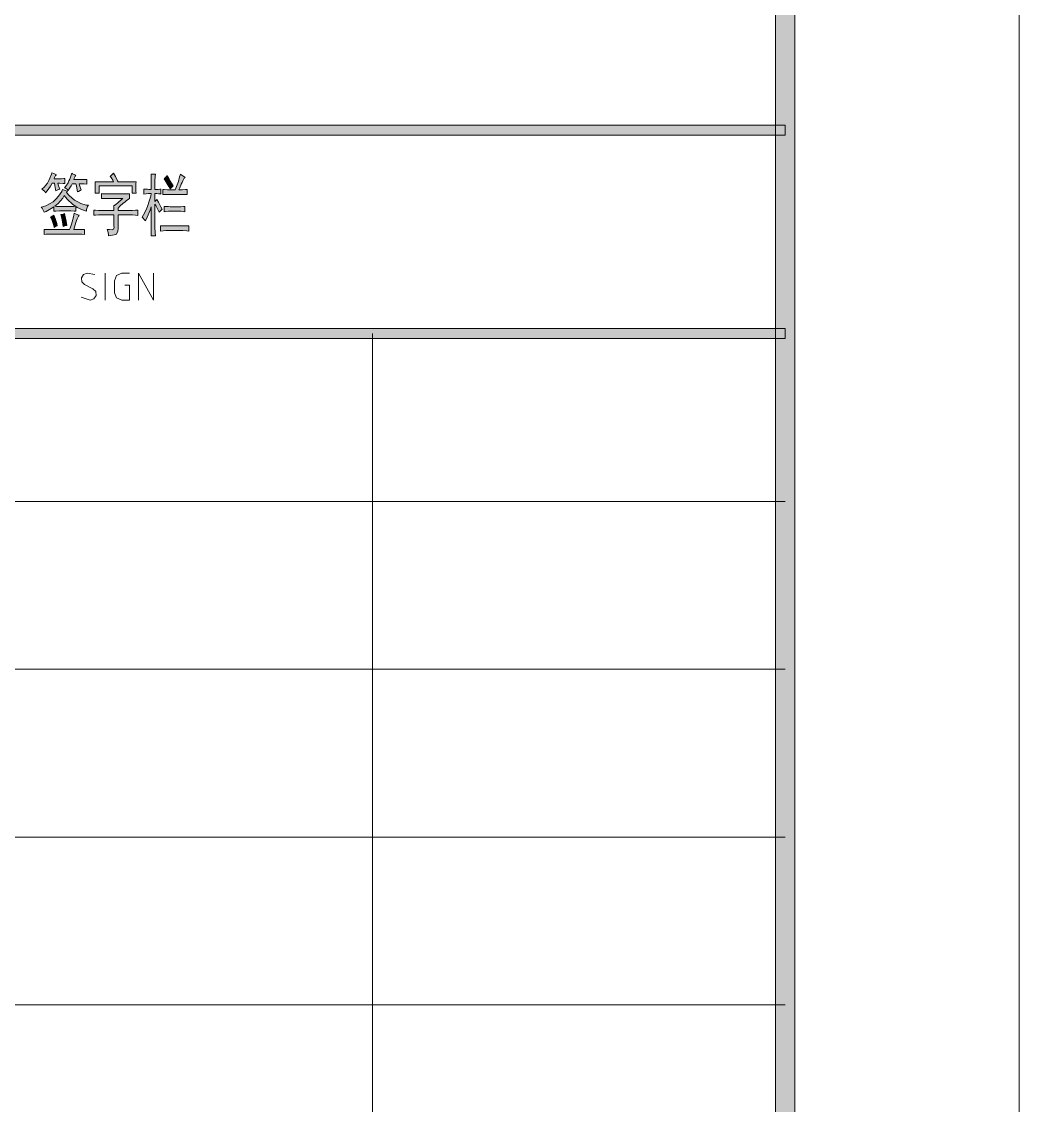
# Model space of a CAD drawing. Header units: millimetres. Extents: x 803 to 707111, y 130 to 2706464.
# Drawn here: x 701998 to 707111, y 2651374 to 2656930 of the extents above; entities that cross this region are included whole.
import ezdxf

# ---------------------------------------------------------------- set-up
doc = ezdxf.new("R2010")
doc.units = ezdxf.units.MM

msp = doc.modelspace()

# ---------------------------------------------------------------- hatches: boundary and pattern name
h = msp.add_hatch(color=0)
h.dxf.hatch_style = 2
h.paths.add_polyline_path([(705960.9, 2636339.7), (705860.9, 2636439.8), (705860.9, 2705213.8), (705960.9, 2705313.9)])
h = msp.add_hatch(color=0)
h.dxf.hatch_style = 2
h.paths.add_polyline_path([(705910.7, 2656398.7), (705910.7, 2656347.2), (699906.3, 2656347.2), (699906.3, 2656398.7)])
h = msp.add_hatch(color=0)
h.dxf.hatch_style = 2
h.paths.add_polyline_path([(702219.6, 2656099.4), (702209.7, 2656100.3), (702191.3, 2656101.2), (702183.1, 2656101.2), (702185.3, 2656093.4), (702190, 2656078.8), (702192.6, 2656071.1), (702186.1, 2656069.4), (702176.3, 2656064.7), (702172, 2656061.7), (702171.1, 2656069.8), (702167.7, 2656089.6), (702165.1, 2656101.2), (702153.9, 2656101.2), (702145.3, 2656086.1), (702128.6, 2656061.7), (702120.4, 2656052.2), (702116.6, 2656058.2), (702106.7, 2656067.7), (702101.1, 2656071.1), (702112.7, 2656080.6), (702130.3, 2656102.5), (702136.3, 2656114.5), (702141.9, 2656126.5), (702150.1, 2656147.1), (702151.8, 2656154.8), (702156.9, 2656152.3), (702168.5, 2656147.1), (702175.4, 2656144.1), (702171.5, 2656140.2), (702165.9, 2656129.9), (702164.2, 2656123.9), (702195.6, 2656123.9), (702201.6, 2656123.9), (702213.6, 2656124.8), (702219.6, 2656125.2)])
h = msp.add_hatch(color=0)
h.dxf.hatch_style = 2
h.paths.add_polyline_path([(702302.9, 2656067.2), (702297.8, 2656064.7), (702288.3, 2656059.1), (702283.6, 2656056.5), (702282.7, 2656066.4), (702278.4, 2656087.4), (702275.4, 2656098.2), (702256.1, 2656098.2), (702250.5, 2656088.7), (702240.7, 2656072), (702235.9, 2656064.7), (702231.6, 2656069.4), (702221.8, 2656075.8), (702216.6, 2656078), (702223.9, 2656086.1), (702235.1, 2656103.7), (702239.4, 2656113.2), (702243.7, 2656122.6), (702251.4, 2656142.8), (702254.4, 2656153.5), (702258.7, 2656150.1), (702269.4, 2656145), (702275.4, 2656142.8), (702272.4, 2656138.1), (702267.3, 2656126.5), (702265.6, 2656120.1), (702302.9, 2656120.1), (702308.1, 2656120.1), (702322.2, 2656120.5), (702331.2, 2656121.3), (702331.2, 2656096.9), (702317.5, 2656097.7), (702298.2, 2656098.2), (702292.6, 2656098.2), (702294.8, 2656092.2), (702299.9, 2656076.7)])
h = msp.add_hatch(color=0)
h.dxf.hatch_style = 2
h.paths.add_polyline_path([(702468.2, 2656152.3), (702477.7, 2656135.5), (702489.2, 2656113.6), (702491.4, 2656108.9), (702583.7, 2656108.9), (702583.3, 2656099), (702582.4, 2656083.6), (702582.4, 2656078), (702582.4, 2656073.3), (702583.3, 2656060), (702583.7, 2656050.9), (702563.5, 2656050.9), (702563.5, 2656087.4), (702393.9, 2656087.4), (702393.9, 2656049.6), (702373.7, 2656049.6), (702374.2, 2656059.1), (702375, 2656074.1), (702375, 2656079.3), (702375, 2656084.9), (702374.2, 2656099.4), (702373.7, 2656108.9), (702468.2, 2656108.9), (702464.3, 2656116.6), (702455.8, 2656129.9), (702451, 2656135.9), (702454.9, 2656139.4), (702463.5, 2656147.5)])
h = msp.add_hatch(color=0)
h.dxf.hatch_style = 2
h.paths.add_polyline_path([(702623.2, 2656071.1), (702629.6, 2656071.1), (702642.9, 2656070.7), (702649.4, 2656069.8), (702661.8, 2656069.8), (702661.8, 2656102.5), (702661.8, 2656112.3), (702661, 2656134.7), (702660.6, 2656147.1), (702682.9, 2656147.1), (702682, 2656135.9), (702680.7, 2656113.6), (702680.7, 2656102.5), (702680.7, 2656069.8), (702693.2, 2656069.8), (702697, 2656069.8), (702706.1, 2656070.7), (702711.2, 2656071.1), (702711.2, 2656045.8), (702709.5, 2656046.2), (702699.2, 2656047.5), (702691, 2656048.4), (702680.7, 2656048.4), (702680.7, 2656007.6), (702691, 2656018.7), (702698.3, 2656005), (702711.2, 2655980.1), (702717.2, 2655968.5), (702713.4, 2655964.6), (702705.6, 2655956.5), (702702.2, 2655952.2), (702696.2, 2655965.9), (702685.5, 2655987), (702680.7, 2655994.3), (702680.7, 2655890.4), (702680.7, 2655876.2), (702682, 2655847), (702682.9, 2655832), (702660.6, 2655832), (702661, 2655847.4), (702661.8, 2655876.6), (702661.8, 2655890.4), (702661.8, 2655980.5), (702656.3, 2655963.3), (702640.8, 2655927.3), (702631.4, 2655909.3), (702627.1, 2655914.4), (702618.9, 2655923.4), (702615, 2655926.9), (702622.8, 2655938.9), (702636.9, 2655968.9), (702643.4, 2655987), (702649.8, 2656004.6), (702658.8, 2656035.5), (702660.6, 2656048.4), (702647.7, 2656048.4), (702623.2, 2656045.8)])
h = msp.add_hatch(color=0)
h.dxf.hatch_style = 2
h.paths.add_polyline_path([(702834.9, 2656132.1), (702831, 2656127.4), (702823.3, 2656114), (702819.4, 2656105.9), (702815.5, 2656097.3), (702807.8, 2656078), (702803.5, 2656067.2), (702810.8, 2656067.2), (702819.8, 2656067.7), (702837, 2656069.4), (702845.2, 2656069.8), (702845.2, 2656042.8), (702837, 2656043.6), (702819.4, 2656044.1), (702809.5, 2656044.1), (702755, 2656044.1), (702744.7, 2656044.1), (702727.5, 2656043.6), (702720.7, 2656042.8), (702720.7, 2656069.8), (702727.5, 2656069.4), (702744.7, 2656067.7), (702755, 2656067.2), (702784.2, 2656067.2), (702787.6, 2656075.8), (702794.5, 2656093.4), (702797.5, 2656102.5), (702800.5, 2656111), (702807, 2656134.2), (702810.8, 2656148.4), (702815.5, 2656144.1), (702828, 2656135.9)])
h = msp.add_hatch(color=0)
h.dxf.hatch_style = 2
h.paths.add_polyline_path([(702741.7, 2656140.2), (702749.9, 2656128.2), (702766.2, 2656101.6), (702774.3, 2656087.4), (702770, 2656084), (702761.9, 2656076.7), (702758, 2656072.4), (702752, 2656085.3), (702736.5, 2656111), (702727.5, 2656123.9), (702730.5, 2656126.5), (702737.8, 2656134.7)])
h = msp.add_hatch(color=0)
h.paths.add_polyline_path([(702329.1, 2655957.8), (702309.3, 2655965.1), (702282.7, 2655977.5), (702275.4, 2655982.2), (702275.4, 2655957.8), (702266.4, 2655958.6), (702248.8, 2655959.1), (702240.2, 2655959.1), (702200.7, 2655959.1), (702191.3, 2655959.1), (702172.8, 2655958.6), (702162.9, 2655957.8), (702162.9, 2655980.5), (702149.2, 2655971.1), (702123.9, 2655956.9), (702112.3, 2655952.2), (702110.1, 2655960.3), (702103.3, 2655974.1), (702098.1, 2655979.2), (702121.3, 2655986.1), (702158.6, 2656006.7), (702172.8, 2656020.5), (702186.6, 2656034.6), (702204.2, 2656059.1), (702207.6, 2656069.8), (702212.7, 2656067.2), (702224.8, 2656062.5), (702232.1, 2656060.4), (702227.8, 2656053.5), (702240.7, 2656038.1), (702269, 2656014), (702285.3, 2656005.9), (702301.2, 2655997.3), (702328.2, 2655988.7), (702339.4, 2655988.7), (702334.7, 2655982.2), (702330, 2655966.4)])
h.paths.add_polyline_path([(702167.2, 2655983.5), (702175.4, 2655982.7), (702191.7, 2655982.2), (702200.7, 2655982.2), (702240.2, 2655982.2), (702248.8, 2655982.2), (702265.6, 2655982.7), (702273.3, 2655983.5), (702259.1, 2655991.7), (702230.3, 2656019.2), (702215.8, 2656038.9), (702208.5, 2656025.2), (702184.4, 2655997.7)])
h = msp.add_hatch(color=0)
h.dxf.hatch_style = 2
h.paths.add_polyline_path([(702549.4, 2656047.1), (702549.4, 2656022.6), (702545.1, 2656020), (702533.5, 2656011), (702525.7, 2656005), (702518.4, 2655999), (702500.8, 2655983.5), (702491.4, 2655974.1), (702491.4, 2655961.6), (702560.5, 2655961.6), (702565.2, 2655961.6), (702581.6, 2655962.5), (702592.7, 2655963.3), (702592.7, 2655936.3), (702581.6, 2655937.6), (702565.2, 2655938.9), (702560.5, 2655938.9), (702491.4, 2655938.9), (702491.4, 2655869.8), (702491, 2655856.4), (702484.1, 2655841), (702478.1, 2655838.8), (702472.1, 2655836.7), (702454.5, 2655833.3), (702442.9, 2655832), (702442.4, 2655838.8), (702438.6, 2655855.2), (702435.6, 2655864.6), (702447.2, 2655863.3), (702462.2, 2655862.9), (702465.2, 2655863.7), (702468.2, 2655865), (702470.8, 2655874), (702469.9, 2655882.2), (702469.9, 2655938.9), (702399.1, 2655938.9), (702390.9, 2655938.9), (702375.5, 2655938), (702367.7, 2655937.6), (702367.7, 2655963.3), (702375.5, 2655962.5), (702390.5, 2655961.6), (702398.2, 2655961.6), (702469.9, 2655961.6), (702469.9, 2655968.1), (702469.1, 2655979.2), (702468.2, 2655984.8), (702472.5, 2655987.4), (702482.8, 2655995.1), (702488.4, 2655999.8), (702494, 2656004.6), (702507.7, 2656016.6), (702515.9, 2656023.9), (702436.9, 2656023.9), (702427.4, 2656023.9), (702412.4, 2656023.5), (702406.4, 2656022.6), (702406.4, 2656048.4), (702412.4, 2656047.5), (702427, 2656047.1), (702435.6, 2656047.1)])
h = msp.add_hatch(color=0)
h.dxf.hatch_style = 2
h.paths.add_polyline_path([(702805.7, 2655980.5), (702812.5, 2655980.5), (702826.7, 2655981.4), (702834, 2655982.2), (702834, 2655955.2), (702826.7, 2655956.5), (702812.5, 2655957.8), (702805.7, 2655957.8), (702758, 2655957.8), (702750.3, 2655957.8), (702735.7, 2655956.5), (702728.4, 2655955.2), (702728.4, 2655982.2), (702735.7, 2655982.2), (702750.3, 2655981.4), (702758, 2655980.5)])
h = msp.add_hatch(color=0)
h.dxf.hatch_style = 2
h.paths.add_polyline_path([(702150.1, 2655840.1), (702141, 2655840.1), (702123, 2655839.7), (702113.6, 2655838.8), (702113.6, 2655864.6), (702123.4, 2655863.7), (702141, 2655863.3), (702148.8, 2655863.3), (702243.2, 2655863.3), (702246.2, 2655871.5), (702252.7, 2655891.6), (702256.1, 2655903.7), (702260, 2655915.7), (702265.6, 2655938), (702267.3, 2655948.3), (702272.9, 2655944.9), (702285.3, 2655939.3), (702291.7, 2655937.6), (702288.3, 2655933.3), (702281.4, 2655919.6), (702278.4, 2655909.7), (702275.4, 2655899.8), (702268.6, 2655876.6), (702264.3, 2655863.3), (702278, 2655863.3), (702305.9, 2655863.7), (702320.1, 2655864.6), (702320.1, 2655838.8), (702305.9, 2655839.7), (702284.4, 2655840.1), (702277.6, 2655840.1)])
h = msp.add_hatch(color=0)
h.dxf.hatch_style = 2
h.paths.add_polyline_path([(702162.1, 2655937.6), (702168.5, 2655921.3), (702177.5, 2655894.2), (702180.1, 2655883.5), (702176.3, 2655882.2), (702168.1, 2655877.5), (702164.2, 2655874), (702162.1, 2655884.8), (702153.1, 2655911), (702145.8, 2655926.9), (702148.3, 2655928.6), (702156.5, 2655934.2)])
h = msp.add_hatch(color=0)
h.dxf.hatch_style = 2
h.paths.add_polyline_path([(702210.6, 2655879.2), (702209.3, 2655891.6), (702202.9, 2655922.1), (702198.6, 2655940.2), (702202.4, 2655941), (702211.9, 2655943.6), (702216.6, 2655945.7), (702218.8, 2655937.6), (702224.8, 2655907.1), (702229.1, 2655884.8), (702223.9, 2655883.9), (702214.9, 2655881.3)])
h = msp.add_hatch(color=0)
h.dxf.hatch_style = 2
h.paths.add_polyline_path([(702814.7, 2655882.2), (702823.3, 2655882.2), (702843.5, 2655882.6), (702855, 2655883.5), (702855, 2655856.4), (702843.5, 2655856.9), (702823.3, 2655858.6), (702814.7, 2655859), (702735.7, 2655859), (702709.5, 2655856.4), (702709.5, 2655883.5), (702715.9, 2655883.5), (702729.2, 2655882.6), (702735.7, 2655882.2)])
h = msp.add_hatch(color=0)
h.dxf.hatch_style = 2
h.paths.add_polyline_path([(699906.3, 2655304.7), (699906.3, 2655356.7), (705910.7, 2655356.7), (705910.7, 2655304.7)])

# ---------------------------------------------------------------- linework, layer by layer
at = {"color": 0, "lineweight": 0}
for points in [[(707110.7, 2635190), (707110.7, 2706463.7), (606199.4, 2706463.7), (606199.4, 2635190)], [(705960.9, 2636339.7), (705860.9, 2636439.8), (705860.9, 2705213.8), (705960.9, 2705313.9)], [(705910.7, 2656398.7), (705910.7, 2656347.2), (699906.3, 2656347.2), (699906.3, 2656398.7)], [(702219.6, 2656099.4), (702209.7, 2656100.3), (702191.3, 2656101.2), (702183.1, 2656101.2), (702185.3, 2656093.4), (702190, 2656078.8), (702192.6, 2656071.1), (702186.1, 2656069.4), (702176.3, 2656064.7), (702172, 2656061.7), (702171.1, 2656069.8), (702167.7, 2656089.6), (702165.1, 2656101.2), (702153.9, 2656101.2), (702145.3, 2656086.1), (702128.6, 2656061.7), (702120.4, 2656052.2), (702116.6, 2656058.2), (702106.7, 2656067.7), (702101.1, 2656071.1), (702112.7, 2656080.6), (702130.3, 2656102.5), (702136.3, 2656114.5), (702141.9, 2656126.5), (702150.1, 2656147.1), (702151.8, 2656154.8), (702156.9, 2656152.3), (702168.5, 2656147.1), (702175.4, 2656144.1), (702171.5, 2656140.2), (702165.9, 2656129.9), (702164.2, 2656123.9), (702195.6, 2656123.9), (702201.6, 2656123.9), (702213.6, 2656124.8), (702219.6, 2656125.2)], [(702302.9, 2656067.2), (702297.8, 2656064.7), (702288.3, 2656059.1), (702283.6, 2656056.5), (702282.7, 2656066.4), (702278.4, 2656087.4), (702275.4, 2656098.2), (702256.1, 2656098.2), (702250.5, 2656088.7), (702240.7, 2656072), (702235.9, 2656064.7), (702231.6, 2656069.4), (702221.8, 2656075.8), (702216.6, 2656078), (702223.9, 2656086.1), (702235.1, 2656103.7), (702239.4, 2656113.2), (702243.7, 2656122.6), (702251.4, 2656142.8), (702254.4, 2656153.5), (702258.7, 2656150.1), (702269.4, 2656145), (702275.4, 2656142.8), (702272.4, 2656138.1), (702267.3, 2656126.5), (702265.6, 2656120.1), (702302.9, 2656120.1), (702308.1, 2656120.1), (702322.2, 2656120.5), (702331.2, 2656121.3), (702331.2, 2656096.9), (702317.5, 2656097.7), (702298.2, 2656098.2), (702292.6, 2656098.2), (702294.8, 2656092.2), (702299.9, 2656076.7)], [(702468.2, 2656152.3), (702477.7, 2656135.5), (702489.2, 2656113.6), (702491.4, 2656108.9), (702583.7, 2656108.9), (702583.3, 2656099), (702582.4, 2656083.6), (702582.4, 2656078), (702582.4, 2656073.3), (702583.3, 2656060), (702583.7, 2656050.9), (702563.5, 2656050.9), (702563.5, 2656087.4), (702393.9, 2656087.4), (702393.9, 2656049.6), (702373.7, 2656049.6), (702374.2, 2656059.1), (702375, 2656074.1), (702375, 2656079.3), (702375, 2656084.9), (702374.2, 2656099.4), (702373.7, 2656108.9), (702468.2, 2656108.9), (702464.3, 2656116.6), (702455.8, 2656129.9), (702451, 2656135.9), (702454.9, 2656139.4), (702463.5, 2656147.5)], [(702623.2, 2656071.1), (702629.6, 2656071.1), (702642.9, 2656070.7), (702649.4, 2656069.8), (702661.8, 2656069.8), (702661.8, 2656102.5), (702661.8, 2656112.3), (702661, 2656134.7), (702660.6, 2656147.1), (702682.9, 2656147.1), (702682, 2656135.9), (702680.7, 2656113.6), (702680.7, 2656102.5), (702680.7, 2656069.8), (702693.2, 2656069.8), (702697, 2656069.8), (702706.1, 2656070.7), (702711.2, 2656071.1), (702711.2, 2656045.8), (702709.5, 2656046.2), (702699.2, 2656047.5), (702691, 2656048.4), (702680.7, 2656048.4), (702680.7, 2656007.6), (702691, 2656018.7), (702698.3, 2656005), (702711.2, 2655980.1), (702717.2, 2655968.5), (702713.4, 2655964.6), (702705.6, 2655956.5), (702702.2, 2655952.2), (702696.2, 2655965.9), (702685.5, 2655987), (702680.7, 2655994.3), (702680.7, 2655890.4), (702680.7, 2655876.2), (702682, 2655847), (702682.9, 2655832), (702660.6, 2655832), (702661, 2655847.4), (702661.8, 2655876.6), (702661.8, 2655890.4), (702661.8, 2655980.5), (702656.3, 2655963.3), (702640.8, 2655927.3), (702631.4, 2655909.3), (702627.1, 2655914.4), (702618.9, 2655923.4), (702615, 2655926.9), (702622.8, 2655938.9), (702636.9, 2655968.9), (702643.4, 2655987), (702649.8, 2656004.6), (702658.8, 2656035.5), (702660.6, 2656048.4), (702647.7, 2656048.4), (702623.2, 2656045.8)], [(702834.9, 2656132.1), (702831, 2656127.4), (702823.3, 2656114), (702819.4, 2656105.9), (702815.5, 2656097.3), (702807.8, 2656078), (702803.5, 2656067.2), (702810.8, 2656067.2), (702819.8, 2656067.7), (702837, 2656069.4), (702845.2, 2656069.8), (702845.2, 2656042.8), (702837, 2656043.6), (702819.4, 2656044.1), (702809.5, 2656044.1), (702755, 2656044.1), (702744.7, 2656044.1), (702727.5, 2656043.6), (702720.7, 2656042.8), (702720.7, 2656069.8), (702727.5, 2656069.4), (702744.7, 2656067.7), (702755, 2656067.2), (702784.2, 2656067.2), (702787.6, 2656075.8), (702794.5, 2656093.4), (702797.5, 2656102.5), (702800.5, 2656111), (702807, 2656134.2), (702810.8, 2656148.4), (702815.5, 2656144.1), (702828, 2656135.9)], [(702741.7, 2656140.2), (702749.9, 2656128.2), (702766.2, 2656101.6), (702774.3, 2656087.4), (702770, 2656084), (702761.9, 2656076.7), (702758, 2656072.4), (702752, 2656085.3), (702736.5, 2656111), (702727.5, 2656123.9), (702730.5, 2656126.5), (702737.8, 2656134.7)], [(702329.1, 2655957.8), (702309.3, 2655965.1), (702282.7, 2655977.5), (702275.4, 2655982.2), (702275.4, 2655957.8), (702266.4, 2655958.6), (702248.8, 2655959.1), (702240.2, 2655959.1), (702200.7, 2655959.1), (702191.3, 2655959.1), (702172.8, 2655958.6), (702162.9, 2655957.8), (702162.9, 2655980.5), (702149.2, 2655971.1), (702123.9, 2655956.9), (702112.3, 2655952.2), (702110.1, 2655960.3), (702103.3, 2655974.1), (702098.1, 2655979.2), (702121.3, 2655986.1), (702158.6, 2656006.7), (702172.8, 2656020.5), (702186.6, 2656034.6), (702204.2, 2656059.1), (702207.6, 2656069.8), (702212.7, 2656067.2), (702224.8, 2656062.5), (702232.1, 2656060.4), (702227.8, 2656053.5), (702240.7, 2656038.1), (702269, 2656014), (702285.3, 2656005.9), (702301.2, 2655997.3), (702328.2, 2655988.7), (702339.4, 2655988.7), (702334.7, 2655982.2), (702330, 2655966.4)], [(702167.2, 2655983.5), (702175.4, 2655982.7), (702191.7, 2655982.2), (702200.7, 2655982.2), (702240.2, 2655982.2), (702248.8, 2655982.2), (702265.6, 2655982.7), (702273.3, 2655983.5), (702259.1, 2655991.7), (702230.3, 2656019.2), (702215.8, 2656038.9), (702208.5, 2656025.2), (702184.4, 2655997.7)], [(702549.4, 2656047.1), (702549.4, 2656022.6), (702545.1, 2656020), (702533.5, 2656011), (702525.7, 2656005), (702518.4, 2655999), (702500.8, 2655983.5), (702491.4, 2655974.1), (702491.4, 2655961.6), (702560.5, 2655961.6), (702565.2, 2655961.6), (702581.6, 2655962.5), (702592.7, 2655963.3), (702592.7, 2655936.3), (702581.6, 2655937.6), (702565.2, 2655938.9), (702560.5, 2655938.9), (702491.4, 2655938.9), (702491.4, 2655869.8), (702491, 2655856.4), (702484.1, 2655841), (702478.1, 2655838.8), (702472.1, 2655836.7), (702454.5, 2655833.3), (702442.9, 2655832), (702442.4, 2655838.8), (702438.6, 2655855.2), (702435.6, 2655864.6), (702447.2, 2655863.3), (702462.2, 2655862.9), (702465.2, 2655863.7), (702468.2, 2655865), (702470.8, 2655874), (702469.9, 2655882.2), (702469.9, 2655938.9), (702399.1, 2655938.9), (702390.9, 2655938.9), (702375.5, 2655938), (702367.7, 2655937.6), (702367.7, 2655963.3), (702375.5, 2655962.5), (702390.5, 2655961.6), (702398.2, 2655961.6), (702469.9, 2655961.6), (702469.9, 2655968.1), (702469.1, 2655979.2), (702468.2, 2655984.8), (702472.5, 2655987.4), (702482.8, 2655995.1), (702488.4, 2655999.8), (702494, 2656004.6), (702507.7, 2656016.6), (702515.9, 2656023.9), (702436.9, 2656023.9), (702427.4, 2656023.9), (702412.4, 2656023.5), (702406.4, 2656022.6), (702406.4, 2656048.4), (702412.4, 2656047.5), (702427, 2656047.1), (702435.6, 2656047.1)], [(702805.7, 2655980.5), (702812.5, 2655980.5), (702826.7, 2655981.4), (702834, 2655982.2), (702834, 2655955.2), (702826.7, 2655956.5), (702812.5, 2655957.8), (702805.7, 2655957.8), (702758, 2655957.8), (702750.3, 2655957.8), (702735.7, 2655956.5), (702728.4, 2655955.2), (702728.4, 2655982.2), (702735.7, 2655982.2), (702750.3, 2655981.4), (702758, 2655980.5)], [(702150.1, 2655840.1), (702141, 2655840.1), (702123, 2655839.7), (702113.6, 2655838.8), (702113.6, 2655864.6), (702123.4, 2655863.7), (702141, 2655863.3), (702148.8, 2655863.3), (702243.2, 2655863.3), (702246.2, 2655871.5), (702252.7, 2655891.6), (702256.1, 2655903.7), (702260, 2655915.7), (702265.6, 2655938), (702267.3, 2655948.3), (702272.9, 2655944.9), (702285.3, 2655939.3), (702291.7, 2655937.6), (702288.3, 2655933.3), (702281.4, 2655919.6), (702278.4, 2655909.7), (702275.4, 2655899.8), (702268.6, 2655876.6), (702264.3, 2655863.3), (702278, 2655863.3), (702305.9, 2655863.7), (702320.1, 2655864.6), (702320.1, 2655838.8), (702305.9, 2655839.7), (702284.4, 2655840.1), (702277.6, 2655840.1)], [(702162.1, 2655937.6), (702168.5, 2655921.3), (702177.5, 2655894.2), (702180.1, 2655883.5), (702176.3, 2655882.2), (702168.1, 2655877.5), (702164.2, 2655874), (702162.1, 2655884.8), (702153.1, 2655911), (702145.8, 2655926.9), (702148.3, 2655928.6), (702156.5, 2655934.2)], [(702210.6, 2655879.2), (702209.3, 2655891.6), (702202.9, 2655922.1), (702198.6, 2655940.2), (702202.4, 2655941), (702211.9, 2655943.6), (702216.6, 2655945.7), (702218.8, 2655937.6), (702224.8, 2655907.1), (702229.1, 2655884.8), (702223.9, 2655883.9), (702214.9, 2655881.3)], [(702814.7, 2655882.2), (702823.3, 2655882.2), (702843.5, 2655882.6), (702855, 2655883.5), (702855, 2655856.4), (702843.5, 2655856.9), (702823.3, 2655858.6), (702814.7, 2655859), (702735.7, 2655859), (702709.5, 2655856.4), (702709.5, 2655883.5), (702715.9, 2655883.5), (702729.2, 2655882.6), (702735.7, 2655882.2)], [(699906.3, 2655304.7), (699906.3, 2655356.7), (705910.7, 2655356.7), (705910.7, 2655304.7)]]:
    msp.add_lwpolyline(points, close=True, dxfattribs=at)
for points in [[(702372.5, 2655632.8), (702333.8, 2655640.5), (702314.5, 2655633.6), (702303.8, 2655616.4), (702305.9, 2655596.3), (702319.7, 2655581.7)], [(702426.1, 2655501.4), (702426.1, 2655640.5)], [(702511.1, 2655640.5), (702483.7, 2655628.9), (702472.5, 2655601.8)], [(702472.5, 2655540), (702472.5, 2655601.8)], [(702511.1, 2655640.5), (702549.8, 2655640.5)], [(702595.7, 2655501.4), (702595.7, 2655640.5), (702673, 2655501.4), (702673, 2655640.5)], [(702319.7, 2655581.7), (702363, 2655560.2)], [(702349.3, 2655501.4), (702368.2, 2655508.2), (702379.3, 2655525.4), (702377.2, 2655545.6), (702363, 2655560.2)], [(702472.5, 2655540), (702483.7, 2655513), (702511.1, 2655501.4)], [(702526.6, 2655578.7), (702549.8, 2655578.7), (702549.8, 2655501.4), (702511.1, 2655501.4)], [(702302.9, 2655516.8), (702349.3, 2655501.4)], [(703794.9, 2648448.1), (703794.9, 2655330.9)], [(699906.3, 2654470.5), (705910.7, 2654470.5)], [(701680.4, 2653610.1), (705910.7, 2653610.1)], [(701680.4, 2652749.7), (705910.7, 2652749.7)], [(699906.3, 2651889.3), (705910.7, 2651889.3)]]:
    msp.add_lwpolyline(points, dxfattribs=at)

doc.saveas('drawing.dxf')
